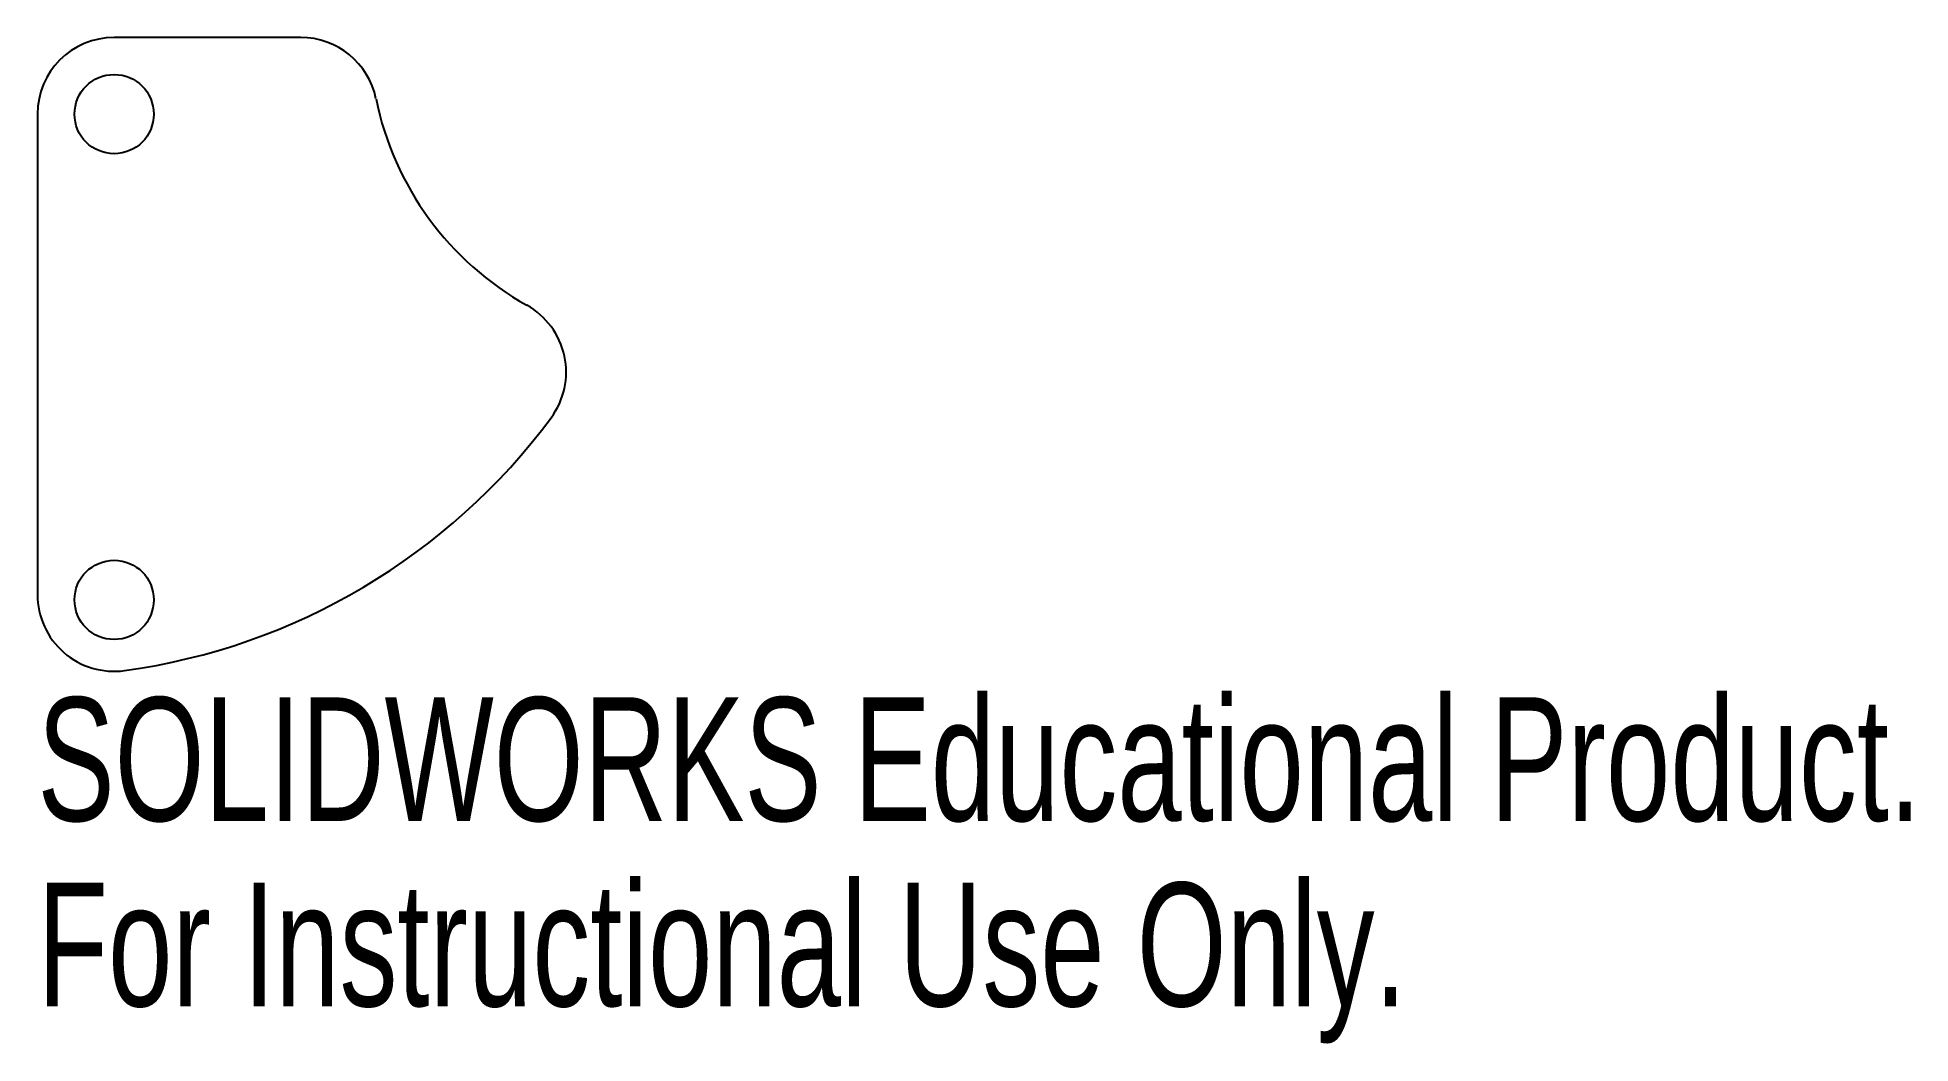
# Model space of a CAD drawing. Header units: millimetres. Extents: x -12.5 to 60.8, y -26.9 to 12.5.
import ezdxf

# ---------------------------------------------------------------- set-up
doc = ezdxf.new("R2010")
doc.units = ezdxf.units.MM
doc.styles.add('SLDTEXTSTYLE0', font='TXT', dxfattribs={"width": 0.7})

msp = doc.modelspace()

# ---------------------------------------------------------------- linework, layer by layer
at = {"color": 7, "linetype": 'Continuous', "lineweight": 25}
for p, q in [((-2.197, 12.5), (-9.5, 12.5)), ((-12.5, 9.5), (-12.5, -9.294))]:
    msp.add_line(p, q, dxfattribs=at)
for centre in [(-9.5, 9.5), (-9.5, -9.5)]:
    msp.add_circle(centre, 1.55, dxfattribs=at)
for centre, radius, start, end in [((-9.5, 9.5), 3, 90, 180), ((-2.197, 9.5), 3, 11.53696, 90), ((12.5, 12.5), 12, 191.53696, 240.79079), ((5.18, -0.593), 3, 323.47877, 60.79079), ((-12.5, 12.5), 25, 277.83748, 323.47877), ((-9.5, -9.294), 3, 180, 277.83748)]:
    msp.add_arc(centre, radius, start, end, dxfattribs=at)

# ---------------------------------------------------------------- texts
at = {"color": 7, "linetype": 'Continuous', "char_height": 4.83362, "attachment_point": 1, "style": 'SLDTEXTSTYLE0'}
for s, insert in [('SOLIDWORKS Educational Product.', (-12.5, -13.314)), ('For Instructional Use Only.', (-12.5, -20.564))]:
    msp.add_mtext(s, dxfattribs=dict(at, insert=insert))

doc.saveas('drawing.dxf')
